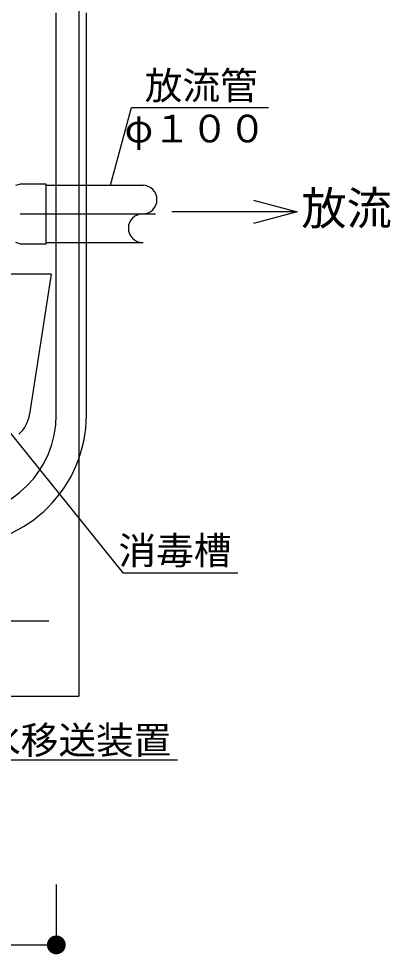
# Model space of a CAD drawing. Units: millimetres, scale not verified. Extents: x -8093 to 8093, y -5792 to 5792.
# Drawn here: x -3829 to -3089, y -737 to 1126 of the extents above; entities that cross this region are included whole.
import ezdxf
from ezdxf.enums import TextEntityAlignment as Align

# ---------------------------------------------------------------- set-up
doc = ezdxf.new("R2010")
doc.units = ezdxf.units.MM
doc.header["$LTSCALE"] = 30
doc.linetypes.add('CHAIN1', pattern=[8, 5, -1, 1, -1])
doc.linetypes.add('LONG_CHAIN', pattern=[21, 18, -1, 1, -1])
for name, color, linetype, lineweight in [('0-1_00クル-フ-0躯体', 3, 'Continuous', 25), ('0-2_00クル-フ-1機器', 2, 'Continuous', 25), ('0-3_00クル-フ-6寸法', 132, 'Continuous', 25)]:
    doc.layers.add(name, color=color, linetype=linetype, lineweight=lineweight)
doc.styles.add('ＭＳ ゴシック', font='')
doc.styles.get('ＭＳ ゴシック').set_extended_font_data('MS Gothic')

msp = doc.modelspace()

# ---------------------------------------------------------------- linework, layer by layer
at = {"layer": '0-1_00クル-フ-0躯体'}
for p, q in [((-3754.38, 337.19), (-3754.38, 1137.19)), ((-3694.38, 337.19), (-3694.38, 1137.19)), ((-3774.98, 794.19), (-3581.41, 794.19)), ((-3774.98, 680.19), (-3581.41, 680.19)), ((-3764.68, 617.19), (-4190.93, 617.19)), ((-3764.68, 617.19), (-3807.66, 338.42))]:
    msp.add_line(p, q, dxfattribs=at)
at = {"layer": '0-1_00クル-フ-0躯体', "color": 4}
for p, q in [((-3646.29, 794.19), (-3604.79, 949.12)), ((-3604.79, 949.12), (-3331.72, 949.12)), ((-3274.79, 741.38), (-3361.73, 718.09)), ((-4118.14, 637.94), (-3621.72, 22.29)), ((-3621.72, 22.29), (-3392.61, 22.29)), ((-4043.41, -349.91), (-3512.72, -349.91))]:
    msp.add_line(p, q, dxfattribs=at)
at = {"layer": '0-1_00クル-フ-0躯体', "linetype": 'LONG_CHAIN'}
msp.add_line((-6346.33, 737.19), (-3556.67, 737.19), dxfattribs=at)
at = {"layer": '0-1_00クル-フ-0躯体'}
msp.add_lwpolyline([(-3834.98, 794.19), (-3824.98, 797.19), (-3774.98, 797.19), (-3774.98, 677.19), (-3824.98, 677.19), (-3834.98, 680.19)], dxfattribs=at)
at = {"layer": '0-1_00クル-フ-0躯体', "color": 4}
msp.add_lwpolyline([(-3361.73, 764.67), (-3274.79, 741.38), (-3524.4, 741.38)], dxfattribs=at)
at = {"layer": '0-1_00クル-フ-0躯体'}
for centre, radius, start, end in [((-3582.34, 765.69), 28.5, 270, 90), ((-3582.34, 708.69), 28.5, 90, 270), ((-3954.38, 337.19), 200, 270, 0), ((-3954.38, 337.19), 260, 270, 0), ((-3872.1, 347.34), 65.05, 311.1319, 352.11254)]:
    msp.add_arc(centre, radius, start, end, dxfattribs=at)
at = {"layer": '0-2_00クル-フ-1機器'}
msp.add_line((-3709.38, 1697.19), (-3709.38, -222.81), dxfattribs=at)
at = {"layer": '0-2_00クル-フ-1機器', "linetype": 'CHAIN1'}
msp.add_line((-4159.38, -72.81), (-3759.38, -72.81), dxfattribs=at)
at = {"layer": '0-2_00クル-フ-1機器'}
msp.add_lwpolyline([(-6199.38, 1697.19), (-6199.38, -222.81), (-3709.38, -222.81)], dxfattribs=at)
at = {"layer": '0-3_00クル-フ-6寸法', "color": 4}
for p in [(-3754.38, -598.22), (-4544.38, -718.22)]:
    msp.add_line(p, (-3754.38, -718.22), dxfattribs=at)
at = {"layer": '0-3_00クル-フ-6寸法'}
for points in [[(-3754.38, -718.22), (-3770.81, -709.18), (-3769.55, -707.2)], [(-3754.38, -718.22), (-3769.55, -707.2), (-3768.05, -705.38)], [(-3754.38, -718.22), (-3768.05, -705.38), (-3766.33, -703.77)], [(-3754.38, -718.22), (-3766.33, -703.77), (-3764.43, -702.39)], [(-3754.38, -718.22), (-3764.43, -702.39), (-3762.37, -701.25)], [(-3754.38, -718.22), (-3762.37, -701.25), (-3760.18, -700.38)], [(-3754.38, -718.22), (-3760.18, -700.38), (-3757.9, -699.8)], [(-3754.38, -718.22), (-3757.9, -699.8), (-3755.56, -699.5)], [(-3754.38, -718.22), (-3755.56, -699.5), (-3753.21, -699.5)], [(-3754.38, -718.22), (-3753.21, -699.5), (-3750.87, -699.8)], [(-3754.38, -718.22), (-3750.87, -699.8), (-3748.59, -700.38)], [(-3754.38, -718.22), (-3748.59, -700.38), (-3746.4, -701.25)], [(-3754.38, -718.22), (-3746.4, -701.25), (-3744.34, -702.39)], [(-3754.38, -718.22), (-3744.34, -702.39), (-3742.43, -703.77)], [(-3754.38, -718.22), (-3742.43, -703.77), (-3740.71, -705.38)], [(-3754.38, -718.22), (-3740.71, -705.38), (-3739.21, -707.2)], [(-3754.38, -718.22), (-3739.21, -707.2), (-3737.95, -709.18)], [(-3754.38, -718.22), (-3773.13, -718.22), (-3772.98, -715.87)], [(-3754.38, -718.22), (-3772.98, -720.57), (-3773.13, -718.22)], [(-3754.38, -718.22), (-3772.98, -715.87), (-3772.54, -713.55)], [(-3754.38, -718.22), (-3772.54, -722.88), (-3772.98, -720.57)], [(-3754.38, -718.22), (-3772.54, -713.55), (-3771.82, -711.31)], [(-3754.38, -718.22), (-3771.82, -725.12), (-3772.54, -722.88)], [(-3754.38, -718.22), (-3771.82, -711.31), (-3770.81, -709.18)], [(-3754.38, -718.22), (-3770.81, -727.25), (-3771.82, -725.12)], [(-3754.38, -718.22), (-3769.55, -729.24), (-3770.81, -727.25)], [(-3754.38, -718.22), (-3768.05, -731.05), (-3769.55, -729.24)], [(-3754.38, -718.22), (-3766.33, -732.66), (-3768.05, -731.05)], [(-3754.38, -718.22), (-3764.43, -734.05), (-3766.33, -732.66)], [(-3754.38, -718.22), (-3762.37, -735.18), (-3764.43, -734.05)], [(-3754.38, -718.22), (-3760.18, -736.05), (-3762.37, -735.18)], [(-3754.38, -718.22), (-3757.9, -736.63), (-3760.18, -736.05)], [(-3754.38, -718.22), (-3755.56, -736.93), (-3757.9, -736.63)], [(-3754.38, -718.22), (-3753.21, -736.93), (-3755.56, -736.93)], [(-3754.38, -718.22), (-3737.95, -709.18), (-3736.95, -711.31)], [(-3754.38, -718.22), (-3736.95, -711.31), (-3736.22, -713.55)], [(-3754.38, -718.22), (-3736.22, -713.55), (-3735.78, -715.87)], [(-3754.38, -718.22), (-3735.78, -715.87), (-3735.63, -718.22)], [(-3754.38, -718.22), (-3750.87, -736.63), (-3753.21, -736.93)], [(-3754.38, -718.22), (-3748.59, -736.05), (-3750.87, -736.63)], [(-3754.38, -718.22), (-3746.4, -735.18), (-3748.59, -736.05)], [(-3754.38, -718.22), (-3744.34, -734.05), (-3746.4, -735.18)], [(-3754.38, -718.22), (-3742.43, -732.66), (-3744.34, -734.05)], [(-3754.38, -718.22), (-3740.71, -731.05), (-3742.43, -732.66)], [(-3754.38, -718.22), (-3739.21, -729.24), (-3740.71, -731.05)], [(-3754.38, -718.22), (-3737.95, -727.25), (-3739.21, -729.24)], [(-3754.38, -718.22), (-3736.95, -725.12), (-3737.95, -727.25)], [(-3754.38, -718.22), (-3736.22, -722.88), (-3736.95, -725.12)], [(-3754.38, -718.22), (-3735.78, -720.57), (-3736.22, -722.88)], [(-3754.38, -718.22), (-3735.63, -718.22), (-3735.78, -720.57)]]:
    msp.add_solid(points, dxfattribs=at)

# ---------------------------------------------------------------- texts
at = {"layer": '0-1_00クル-フ-0躯体', "color": 4, "style": 'ＭＳ ゴシック'}
for s, height, p in [('放流管', 54.99, (-3578.2, 948.67)), ('φ１００', 54.99, (-3618.3, 863.04)), ('放流', 65.98, (-3266.08, 695.66)), ('消毒槽', 54.99, (-3630.51, 22.91)), ('処理水移送装置', 54.99, (-4050.27, -354.67))]:
    msp.add_text(s, height=height, dxfattribs=at).set_placement(p, align=Align.BOTTOM_LEFT)

doc.saveas('drawing.dxf')
